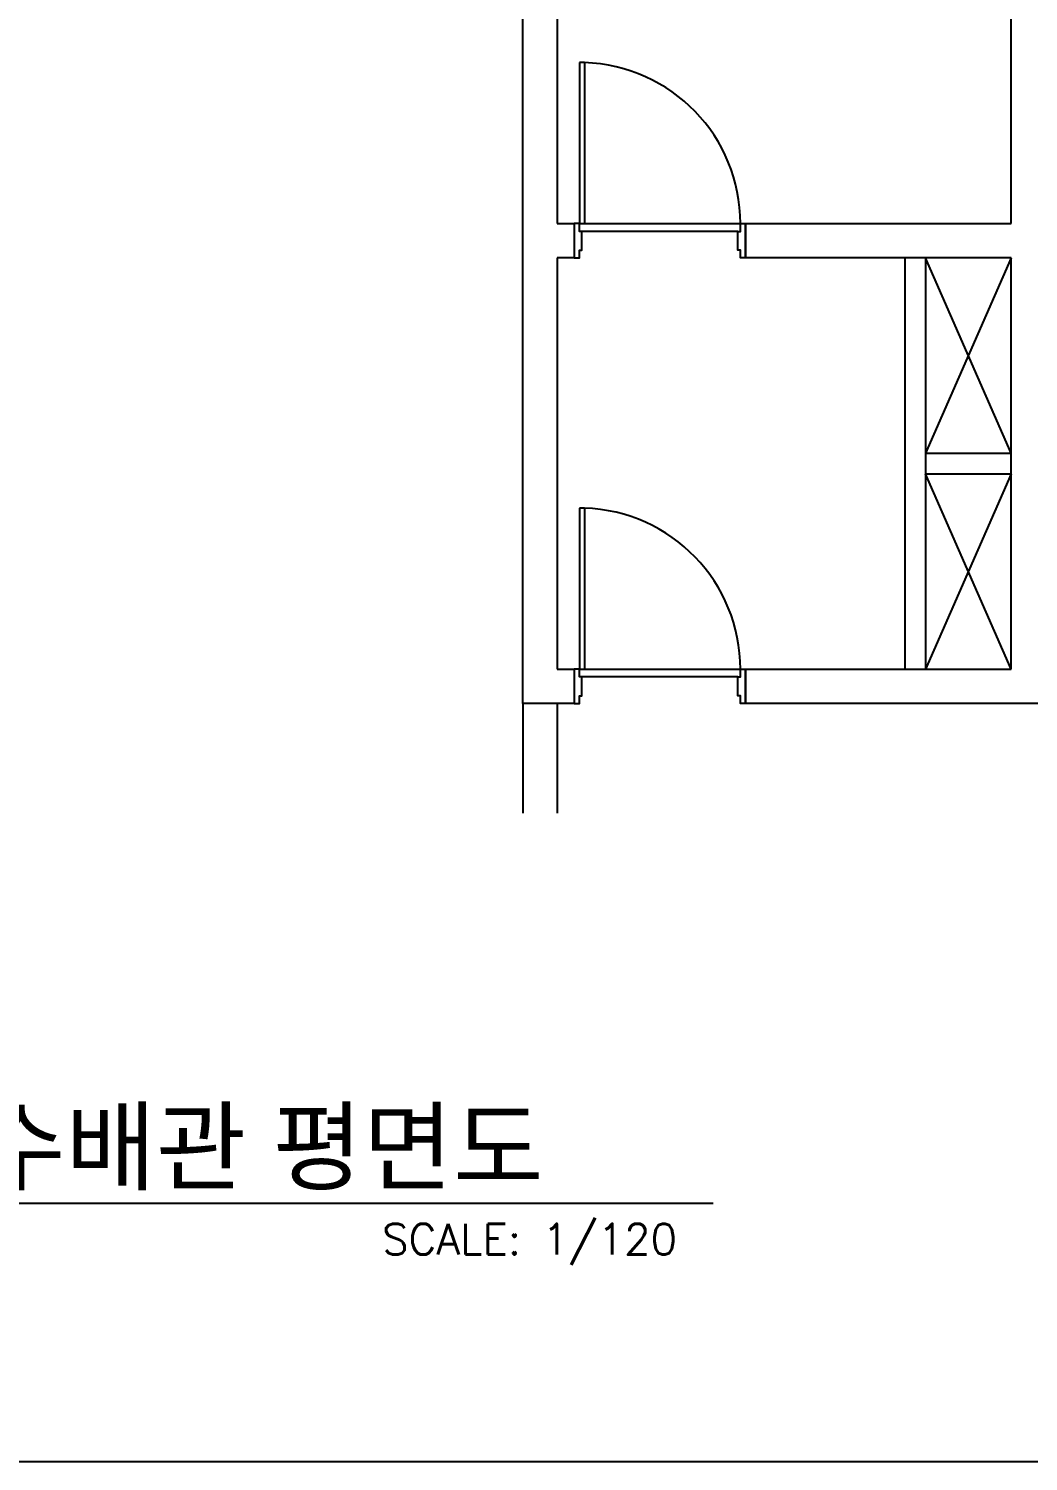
# Model space of a CAD drawing. Header units: millimetres. Extents: x 98929 to 11941380, y 952 to 54154.
# Drawn here: x 310923 to 316757, y 952 to 9313 of the extents above; entities that cross this region are included whole.
import ezdxf
from ezdxf.enums import TextEntityAlignment as Align

# ---------------------------------------------------------------- set-up
doc = ezdxf.new("R2010")
doc.units = ezdxf.units.MM
doc.linetypes.add('PHANTOM', pattern=[63.5, 31.75, -6.35, 6.35, -6.35, 6.35, -6.35])
for name, color, linetype in [('4', 4, 'PHANTOM'), ('ARCH', 9, 'Continuous'), ('FORM', 7, 'Continuous')]:
    doc.layers.add(name, color=color, linetype=linetype)
doc.styles.add('GHD', font='')
doc.styles.add('SIM', font='simplex_.ttf')
doc.styles.get('GHD').set_extended_font_data('Dotum')

msp = doc.modelspace()

# ---------------------------------------------------------------- linework, layer by layer
at = {"layer": '4', "linetype": 'Continuous', "lineweight": -3}
msp.add_lwpolyline([(286834.6, 952.2), (334404.5, 952.2), (334404.5, 34719.6), (286834.6, 34719.6)], close=True, dxfattribs=at)
at = {"layer": 'ARCH'}
for p, q in [((313806.6, 5375.3), (313806.6, 14575.3)), ((314006.6, 14375.3), (314006.6, 8175.3)), ((316656.6, 8175.3), (316656.6, 14375.3)), ((314136.6, 9114.8), (314136.6, 8175.3)), ((314166.6, 9114.8), (314136.6, 9114.8)), ((314166.6, 9114.8), (314166.6, 8175.3)), ((314006.6, 8175.3), (314106.6, 8175.3)), ((314106.6, 8175.3), (314106.6, 7975.3)), ((314136.6, 8175.3), (314166.6, 8175.3)), ((315106.6, 7975.3), (315106.6, 8175.3)), ((315106.6, 8175.3), (316656.6, 8175.3)), ((314106.6, 7975.3), (314006.6, 7975.3)), ((314006.6, 7975.3), (314006.6, 5575.3)), ((316656.6, 7975.3), (315106.6, 7975.3)), ((316036.6, 7975.3), (316036.6, 5575.3)), ((316156.6, 7975.3), (316156.6, 5575.3)), ((316656.6, 7975.3), (316156.6, 6835.3)), ((316656.6, 6835.3), (316156.6, 7975.3)), ((316656.6, 5575.3), (316656.6, 7975.3)), ((316156.6, 6835.3), (316656.6, 6835.3)), ((316156.6, 6715.3), (316656.6, 6715.3)), ((316656.6, 5575.3), (316156.6, 6715.3)), ((316656.6, 6715.3), (316156.6, 5575.3)), ((314136.6, 6514.8), (314136.6, 5575.3)), ((314166.6, 6514.8), (314136.6, 6514.8)), ((314166.6, 6514.8), (314166.6, 5575.3)), ((314006.6, 5575.3), (314106.6, 5575.3)), ((314106.6, 5575.3), (314106.6, 5375.3)), ((314136.6, 5575.3), (314166.6, 5575.3)), ((315106.6, 5375.3), (315106.6, 5575.3)), ((315106.6, 5575.3), (316656.6, 5575.3)), ((313806.6, 5375.3), (313806.6, 4735.8)), ((314106.6, 5375.3), (313806.6, 5375.3)), ((314006.6, 5375.3), (314006.6, 4735.8)), ((316856.6, 5375.3), (315106.6, 5375.3))]:
    msp.add_line(p, q, dxfattribs=at)
for points in [[(314106.6, 8175.3), (314106.6, 7975.3), (314136.6, 7975.3), (314136.6, 8020.3), (314151.6, 8020.3), (314151.6, 8130.3), (314136.6, 8130.3), (314136.6, 8175.3)], [(315106.6, 8175.3), (315106.6, 7975.3), (315076.6, 7975.3), (315076.6, 8020.3), (315061.6, 8020.3), (315061.6, 8130.3), (315076.6, 8130.3), (315076.6, 8175.3)], [(314106.6, 5575.3), (314106.6, 5375.3), (314136.6, 5375.3), (314136.6, 5420.3), (314151.6, 5420.3), (314151.6, 5530.3), (314136.6, 5530.3), (314136.6, 5575.3)], [(315106.6, 5575.3), (315106.6, 5375.3), (315076.6, 5375.3), (315076.6, 5420.3), (315061.6, 5420.3), (315061.6, 5530.3), (315076.6, 5530.3), (315076.6, 5575.3)]]:
    msp.add_lwpolyline(points, close=True, dxfattribs=at)
for points in [[(314136.6, 8175.3), (315076.6, 8175.3)], [(315061.6, 8130.3), (314151.6, 8130.3)], [(314136.6, 5575.3), (315076.6, 5575.3)], [(315061.6, 5530.3), (314151.6, 5530.3)]]:
    msp.add_lwpolyline(points, dxfattribs=at)
for centre in [(314136.6, 8175.3), (314136.6, 5575.3)]:
    msp.add_arc(centre, 940, 0, 88.17288, dxfattribs=at)
at = {"layer": 'FORM', "color": 3}
msp.add_line((306407.9, 2458.9), (314917, 2458.9), dxfattribs=at)

# ---------------------------------------------------------------- texts
at = {"layer": 'FORM', "color": 4, "style": 'GHD'}
msp.add_text('지하3층 폐수배관 평면도', height=420.001, dxfattribs=at).set_placement((308045.8, 2578.9))
at = {"layer": 'FORM', "color": 2, "style": 'SIM'}
msp.add_text('SCALE: 1/120', height=180, dxfattribs=at).set_placement((314706.4, 2338.9), align=Align.TOP_RIGHT)

doc.saveas('drawing.dxf')
